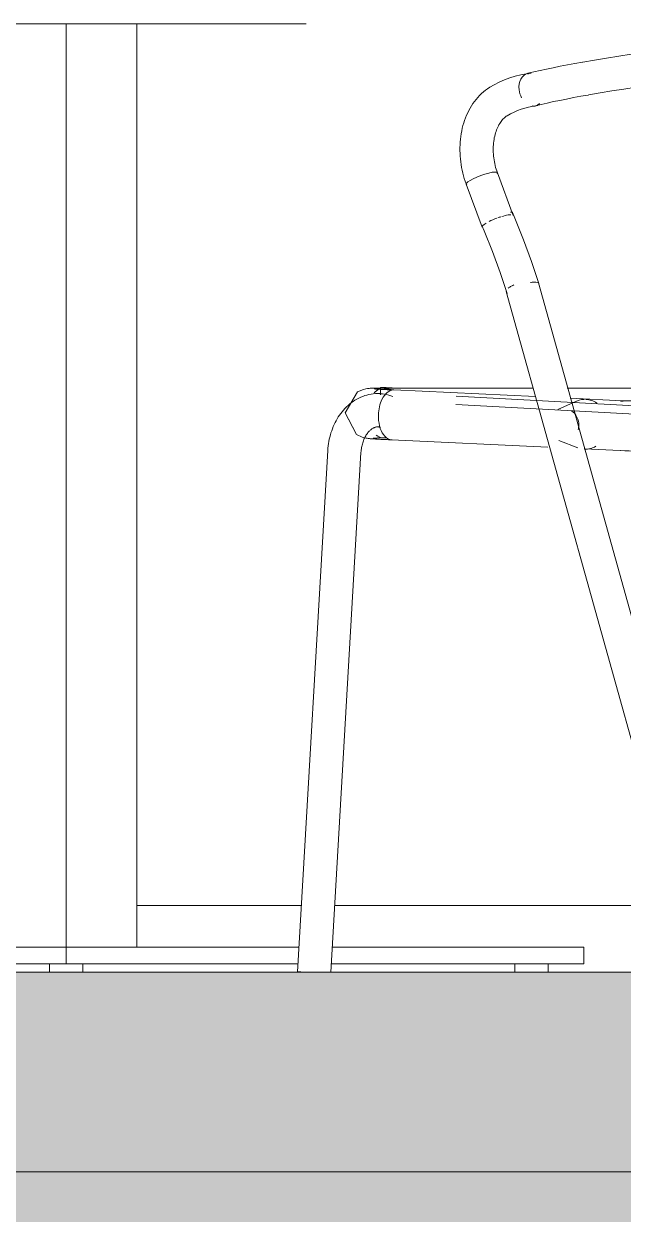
# Model space of a CAD drawing. Header units: inches. Extents: x -23565 to -21, y -324 to 853.
# Drawn here: x -18750.4 to -18732.39, y -7.28 to 28.5 of the extents above; entities that cross this region are included whole.
import ezdxf

# ---------------------------------------------------------------- set-up
doc = ezdxf.new("R2010")
doc.units = ezdxf.units.IN
doc.header["$MEASUREMENT"] = 0
doc.linetypes.add('Grid Line 1_2_', pattern=[0.875, 0.5, -0.125, 0.125, -0.125])
for name, color, linetype, lineweight in [('A-FLOR', 192, 'Continuous', 13), ('A-FLOR-LEVL', 51, 'Continuous', 9), ('A-FLOR-PATT', 8, 'Continuous', 25), ('A-GLAZ-CWMG', 51, 'Continuous', 13), ('C-TOPO', 7, 'Continuous', 13), ('I-FURN', 30, 'Continuous', 13)]:
    doc.layers.add(name, color=color, linetype=linetype, lineweight=lineweight)

# ---------------------------------------------------------------- blocks, each defined once
blk = doc.blocks.new('Struct_Xcel_Sports Complex_rvt-2-Building Section - East_West looking South _ Fitness Center')
at = {"layer": 'A-FLOR-PATT', "lineweight": 9}
h = blk.add_hatch(dxfattribs=at)
h.set_pattern_fill('FP_37', color=256, style=0, pattern_type=2)
h.set_pattern_definition([(50, (-33539.073, 67.247), (55.0854, -4.81984), [5.76, -63.36]), (355, (-33539.073, 67.247), (-10.6557, 57.76853), [4.608, -50.688]), (100.451, (-33534.483, 66.846), (44.42947, 52.94866), [4.895, -53.848]), (46.184, (-33539.07, 82.61), (81.96444, -12.71212), [8.64, -95.04]), (96.636, (-33532.24, 81.55), (71.7815, 74.8124), [7.343, -80.772]), (351.184, (-33539.07, 82.61), (71.78195, 74.81243), [6.912, -76.032]), (21, (-33531.393, 78.767), (45.84207, -30.92146), [5.76, -63.36]), (326, (-33531.393, 78.767), (18.68706, 55.69148), [4.608, -50.688]), (71.451, (-33527.573, 76.19), (64.5289, 24.7701), [4.895, -53.848]), (37.5, (-33539.073, 67.247), (0.933895, 25.566816), [2.534, -47.539, 2.534, -48.922, -50.88]), (37.5, (-33539.073, 67.247), (0.933895, 25.566816), [-101.53, 2.534, -48.346]), (7.5, (-33539.073, 67.247), (20.20404, 30.2913), [2.534, -26.803, 2.534, -46.387, -19.392]), (7.5, (-33539.073, 67.247), (20.20404, 30.2913), [-78.259, 2.534, -16.858]), (327.5, (-33556.2, 67.247), (40.997785, -1.732403), [2.534, -16.666, 2.534, -57.37, -79.488]), (327.5, (-33556.2, 67.247), (40.997785, -1.732403), [-79.104, 2.534, -76.954]), (317.5, (-33563.88, 67.247), (44.78888, 7.68784), [2.534, -22.426, 2.534, -37.248, -56.448]), (317.5, (-33563.88, 67.247), (44.78888, 7.68784), [-64.742, 2.534, -53.914])])
h.paths.add_polyline_path([(-25189.865, -6.32), (-25174.515, -6), (-22066.14, -6), (-22066.14, 0), (-25174.515, 0), (-25189.865, -0.32), (-25287.665, -0.32), (-25303.015, 0), (-26272.89, 0), (-26272.89, -6), (-25303.015, -6), (-25287.665, -6.32), (-25241, -6.32)], flags=0)
at = {"layer": 'A-FLOR', "color": 7}
for p, q in [((-25737.265, 0), (-26272.89, 0)), ((-26272.89, -6), (-25303.015, -6))]:
    blk.add_line(p, q, dxfattribs=at)
blk = doc.blocks.new('Falcon 7700 Series Pedestal Base - 36_ Square Top x 30_ - Wheelchair Height-460525-Building Section - East_West looking South _ Fitness Center')
at = {"layer": 'I-FURN', "color": 8, "lineweight": 9}
for p, q in [((-26200.207, 28.5), (-26199.793, 28.5)), ((-26197.378, 28.5), (-26199.793, 28.5)), ((-26198.585, 28.5), (-26198.585, 0.75)), ((-26197.378, 28.5), (-26196.964, 28.5)), ((-26193.884, 28.5), (-26196.964, 28.5)), ((-26196.464, 0.75), (-26196.464, 28.5)), ((-26193.884, 28.5), (-26193.668, 28.5)), ((-26193.668, 28.5), (-26193.884, 28.5)), ((-26191.378, 28.5), (-26193.668, 28.5)), ((-26205.578, 0.75), (-26198.585, 0.75)), ((-26198.585, 0.75), (-26191.592, 0.75)), ((-26198.585, 0.25), (-26198.585, 0.75)), ((-26190.603, 0.75), (-26183.029, 0.75)), ((-26183.029, 0.25), (-26183.029, 0.75)), ((-26198.585, 0.25), (-26205.548, 0.25)), ((-26199.085, 0.25), (-26199.085, 0)), ((-26199.085, 0.25), (-26199.085, 0)), ((-26191.622, 0.25), (-26198.585, 0.25)), ((-26198.085, 0), (-26198.085, 0.25)), ((-26198.085, 0), (-26198.085, 0.25)), ((-26183.029, 0.25), (-26190.632, 0.25)), ((-26185.107, 0.25), (-26185.107, 0)), ((-26184.107, 0), (-26184.107, 0.25))]:
    blk.add_line(p, q, dxfattribs=at)
blk = doc.blocks.new('HermanMiller_Collection_Air-Chair_SideChair_Arms - Arms-457867-Building Section - East_West looking South _ Fitness Center')
at = {"layer": 'I-FURN', "color": 8, "lineweight": 9}
for p, q in [((-26184.618, 27.021), (-26184.762, 27)), ((-26184.599, 26.014), (-26184.503, 26.027)), ((-26185.152, 22.742), (-26185.632, 24.026)), ((-26186.569, 23.678), (-26186.547, 23.661)), ((-26186.569, 23.677), (-26186.089, 22.392)), ((-26185.363, 20.451), (-26179.662, 0)), ((-26178.624, 0), (-26184.399, 20.719)), ((-26189.141, 17.565), (-26189.141, 17.347)), ((-26179.481, 17.552), (-26183.529, 17.551)), ((-26184.482, 17.296), (-26188.743, 17.496)), ((-26181.87, 17.173), (-26183.445, 17.247)), ((-26183.254, 17.157), (-26183.81, 16.908)), ((-26188.949, 16.052), (-26189.039, 16.052)), ((-26188.808, 15.997), (-26184.118, 15.777)), ((-26183.783, 15.972), (-26183.215, 15.754)), ((-26190.727, 15.676), (-26191.637, 0.011)), ((-26190.636, 0), (-26189.729, 15.618)), ((-26183.021, 15.726), (-26181.94, 15.675))]:
    blk.add_line(p, q, dxfattribs=at)
at = {"layer": 'I-FURN', "color": 8, "lineweight": 9, "flags": 128}
for points in [[(-26183.06, 27.348), (-26182.709, 27.409), (-26182.351, 27.468), (-26181.985, 27.527), (-26181.614, 27.585), (-26181.236, 27.642), (-26180.853, 27.698), (-26180.466, 27.753), (-26180.074, 27.806), (-26179.679, 27.858), (-26179.282, 27.909), (-26178.882, 27.958), (-26178.48, 28.005), (-26178.078, 28.051), (-26177.939, 28.066)], [(-26184.719, 27.012), (-26184.538, 27.054), (-26184.349, 27.096), (-26184.153, 27.138), (-26183.951, 27.18), (-26183.741, 27.222), (-26183.526, 27.263), (-26183.304, 27.304), (-26183.077, 27.345), (-26183.06, 27.348)], [(-26184.762, 27), (-26184.93, 26.968), (-26185.095, 26.926), (-26185.258, 26.874), (-26185.418, 26.814), (-26185.576, 26.744), (-26185.729, 26.666), (-26185.857, 26.592)], [(-26182.887, 26.363), (-26182.542, 26.423), (-26182.189, 26.482), (-26181.829, 26.54), (-26181.462, 26.597), (-26181.089, 26.653), (-26180.711, 26.708), (-26180.328, 26.762), (-26179.942, 26.815), (-26179.551, 26.867), (-26179.158, 26.917), (-26178.762, 26.965), (-26178.365, 27.012), (-26177.967, 27.057), (-26177.829, 27.072)], [(-26185.857, 26.592), (-26185.923, 26.55), (-26185.987, 26.504), (-26186.049, 26.455), (-26186.108, 26.402), (-26186.164, 26.348), (-26186.218, 26.29), (-26186.27, 26.23), (-26186.319, 26.167), (-26186.365, 26.102), (-26186.408, 26.036), (-26186.449, 25.967), (-26186.488, 25.896), (-26186.523, 25.824), (-26186.557, 25.75), (-26186.587, 25.675), (-26186.615, 25.598), (-26186.641, 25.52), (-26186.664, 25.441), (-26186.684, 25.361), (-26186.702, 25.28), (-26186.717, 25.197), (-26186.73, 25.115), (-26186.74, 25.031), (-26186.748, 24.947), (-26186.753, 24.863), (-26186.756, 24.778), (-26186.756, 24.693), (-26186.754, 24.607), (-26186.75, 24.522), (-26186.743, 24.437), (-26186.733, 24.352), (-26186.721, 24.267), (-26186.707, 24.182), (-26186.691, 24.098), (-26186.672, 24.015), (-26186.651, 23.932), (-26186.627, 23.85), (-26186.601, 23.768), (-26186.573, 23.688), (-26186.569, 23.678)], [(-26184.487, 26.039), (-26184.315, 26.079), (-26184.135, 26.119), (-26183.947, 26.16), (-26183.752, 26.2), (-26183.549, 26.24), (-26183.34, 26.281), (-26183.125, 26.321), (-26182.903, 26.36), (-26182.887, 26.363)], [(-26185.339, 25.737), (-26185.235, 25.796), (-26185.129, 25.849), (-26185.023, 25.895), (-26184.914, 25.935), (-26184.805, 25.969), (-26184.694, 25.996), (-26184.599, 26.014)], [(-26185.632, 24.025), (-26185.65, 24.078), (-26185.668, 24.132), (-26185.684, 24.186), (-26185.698, 24.242), (-26185.711, 24.298), (-26185.722, 24.354), (-26185.732, 24.411), (-26185.74, 24.468), (-26185.746, 24.525), (-26185.751, 24.582), (-26185.755, 24.639), (-26185.756, 24.696), (-26185.756, 24.752), (-26185.755, 24.808), (-26185.751, 24.863), (-26185.747, 24.917), (-26185.74, 24.971), (-26185.732, 25.023), (-26185.723, 25.074), (-26185.712, 25.124), (-26185.7, 25.173), (-26185.687, 25.22), (-26185.672, 25.266), (-26185.656, 25.31), (-26185.639, 25.352), (-26185.621, 25.393), (-26185.602, 25.431), (-26185.583, 25.468), (-26185.562, 25.502), (-26185.542, 25.535), (-26185.52, 25.565), (-26185.498, 25.594), (-26185.476, 25.62), (-26185.454, 25.644), (-26185.431, 25.666), (-26185.409, 25.686), (-26185.386, 25.704), (-26185.364, 25.721), (-26185.342, 25.735), (-26185.339, 25.737)], [(-26185.788, 24.038), (-26185.89, 24.016), (-26186.006, 23.984), (-26186.128, 23.942)], [(-26185.632, 24.025), (-26185.654, 24.042), (-26185.708, 24.046), (-26185.788, 24.038)], [(-26185.64, 23.995), (-26185.631, 24.024), (-26185.632, 24.025)], [(-26186.452, 23.793), (-26186.521, 23.747), (-26186.561, 23.708), (-26186.57, 23.679), (-26186.569, 23.678)], [(-26186.128, 23.942), (-26186.248, 23.894), (-26186.359, 23.844), (-26186.452, 23.793)], [(-26184.389, 20.698), (-26184.609, 21.355), (-26184.848, 22.009), (-26185.106, 22.66), (-26185.174, 22.826)], [(-26185.341, 20.394), (-26185.552, 21.025), (-26185.782, 21.653), (-26186.03, 22.279), (-26186.096, 22.438)], [(-26190.207, 16.809), (-26189.834, 17.439), (-26189.657, 17.514), (-26189.581, 17.532), (-26189.537, 17.538), (-26189.506, 17.542), (-26189.48, 17.544), (-26189.457, 17.546), (-26189.434, 17.547), (-26189.412, 17.548), (-26189.388, 17.549), (-26189.365, 17.55), (-26189.34, 17.55), (-26189.313, 17.551), (-26189.286, 17.551), (-26189.257, 17.552), (-26189.228, 17.552), (-26189.196, 17.552), (-26189.164, 17.552), (-26189.13, 17.552), (-26189.095, 17.552), (-26189.059, 17.552), (-26189.035, 17.552)], [(-26184.553, 17.551), (-26186.912, 17.55), (-26189.036, 17.552)], [(-26189.164, 17.385), (-26189.229, 17.387), (-26189.295, 17.385), (-26189.36, 17.38), (-26189.425, 17.371), (-26189.49, 17.359), (-26189.553, 17.343), (-26189.616, 17.325), (-26189.677, 17.303), (-26189.737, 17.278), (-26189.796, 17.25), (-26189.854, 17.22), (-26189.91, 17.187), (-26189.964, 17.152), (-26190.017, 17.114), (-26190.068, 17.074), (-26190.117, 17.031), (-26190.164, 16.987), (-26190.21, 16.941), (-26190.254, 16.893), (-26190.295, 16.843), (-26190.335, 16.791), (-26190.374, 16.738), (-26190.41, 16.684), (-26190.444, 16.628), (-26190.477, 16.571), (-26190.507, 16.513), (-26190.536, 16.453), (-26190.562, 16.393), (-26190.587, 16.332), (-26190.61, 16.269), (-26190.631, 16.206), (-26190.65, 16.143), (-26190.667, 16.078), (-26190.682, 16.013), (-26190.695, 15.948), (-26190.706, 15.882), (-26190.715, 15.815), (-26190.722, 15.749), (-26190.727, 15.682), (-26190.727, 15.676)], [(-26189.33, 17.526), (-26189.328, 17.526), (-26189.321, 17.526), (-26189.311, 17.525), (-26189.298, 17.523), (-26189.282, 17.522), (-26189.264, 17.521), (-26189.244, 17.52), (-26189.222, 17.518), (-26189.197, 17.517), (-26189.172, 17.515), (-26189.144, 17.514), (-26189.114, 17.512), (-26189.083, 17.51), (-26189.051, 17.509), (-26189.017, 17.507), (-26188.982, 17.506), (-26188.946, 17.504), (-26188.908, 17.502), (-26188.869, 17.501), (-26188.829, 17.499), (-26188.788, 17.498), (-26188.746, 17.496), (-26188.745, 17.496)], [(-26188.77, 17.298), (-26188.832, 17.321), (-26188.894, 17.34), (-26188.958, 17.356), (-26189.022, 17.369), (-26189.087, 17.378), (-26189.152, 17.384), (-26189.164, 17.385)], [(-26186.874, 17.307), (-26180.76, 16.983), (-26174.626, 17.005), (-26170.81, 17.193)], [(-26181.87, 17.173), (-26181.738, 17.167), (-26181.601, 17.161), (-26181.459, 17.155), (-26181.314, 17.149), (-26181.165, 17.143), (-26181.012, 17.137), (-26180.855, 17.132), (-26180.696, 17.126), (-26180.533, 17.12), (-26180.368, 17.115), (-26180.201, 17.109), (-26180.031, 17.104), (-26179.86, 17.098), (-26179.687, 17.093), (-26179.513, 17.088), (-26179.354, 17.084)], [(-26186.878, 17.056), (-26180.75, 16.732), (-26174.602, 16.755), (-26170.809, 16.943)], [(-26190.207, 16.809), (-26189.866, 16.16), (-26189.692, 16.077), (-26189.618, 16.056), (-26189.574, 16.047), (-26189.543, 16.042), (-26189.517, 16.038), (-26189.494, 16.035), (-26189.471, 16.033), (-26189.449, 16.031), (-26189.426, 16.029), (-26189.402, 16.027), (-26189.377, 16.025), (-26189.351, 16.023), (-26189.324, 16.022), (-26189.295, 16.02), (-26189.265, 16.018), (-26189.234, 16.016), (-26189.202, 16.014), (-26189.168, 16.013), (-26189.133, 16.011), (-26189.097, 16.009), (-26189.059, 16.008), (-26189.021, 16.006), (-26188.981, 16.004), (-26188.94, 16.002), (-26188.899, 16.001), (-26188.856, 15.999), (-26188.813, 15.998), (-26188.805, 15.997)], [(-26189.729, 15.618), (-26189.726, 15.655), (-26189.722, 15.692), (-26189.717, 15.729), (-26189.711, 15.765), (-26189.704, 15.801), (-26189.696, 15.836), (-26189.687, 15.871), (-26189.677, 15.905), (-26189.667, 15.938), (-26189.655, 15.97), (-26189.642, 16.002), (-26189.629, 16.032), (-26189.615, 16.061), (-26189.6, 16.09), (-26189.585, 16.117), (-26189.569, 16.142), (-26189.553, 16.167), (-26189.536, 16.19), (-26189.519, 16.212), (-26189.502, 16.233), (-26189.485, 16.252), (-26189.468, 16.269), (-26189.45, 16.286), (-26189.433, 16.3), (-26189.416, 16.314), (-26189.4, 16.326), (-26189.383, 16.337), (-26189.367, 16.347), (-26189.351, 16.355), (-26189.336, 16.362), (-26189.321, 16.368), (-26189.307, 16.373), (-26189.293, 16.378), (-26189.28, 16.381), (-26189.267, 16.383), (-26189.254, 16.385), (-26189.242, 16.386), (-26189.229, 16.387), (-26189.217, 16.386), (-26189.216, 16.386)], [(-26189.216, 16.386), (-26189.204, 16.385), (-26189.192, 16.384), (-26189.18, 16.381), (-26189.168, 16.378), (-26189.155, 16.375), (-26189.142, 16.37), (-26189.14, 16.369)], [(-26189.367, 16.048), (-26189.364, 16.049), (-26189.357, 16.049), (-26189.347, 16.049), (-26189.334, 16.05), (-26189.318, 16.05), (-26189.3, 16.051), (-26189.28, 16.051), (-26189.258, 16.051), (-26189.234, 16.052), (-26189.208, 16.052), (-26189.18, 16.052), (-26189.15, 16.052), (-26189.119, 16.052), (-26189.087, 16.052), (-26189.053, 16.052), (-26189.039, 16.052)], [(-26181.94, 15.675), (-26181.805, 15.669), (-26181.666, 15.663), (-26181.522, 15.657), (-26181.375, 15.65), (-26181.223, 15.644), (-26181.068, 15.638), (-26180.91, 15.633), (-26180.749, 15.627), (-26180.585, 15.621), (-26180.418, 15.615), (-26180.249, 15.61), (-26180.078, 15.604), (-26179.905, 15.599), (-26179.731, 15.594), (-26179.555, 15.589), (-26179.395, 15.585)]]:
    blk.add_lwpolyline(points, dxfattribs=at)
at = {"layer": 'I-FURN', "color": 8, "lineweight": 9}
for centre, major_axis, ratio, start_param, end_param in [((-26184.603, 26.525), (-0.116, 0.486), 0.74611, 0, 1.405643), ((-26184.56, 26.524), (-0.057, 0.497), 0.711436, 0.034696, 0.296495), ((-26184.56, 26.524), (-0.057, 0.497), 0.711436, 0, 0.034696), ((-26184.603, 26.525), (-0.116, 0.486), 0.74611, 1.405643, 1.929241), ((-26184.56, 26.524), (-0.057, 0.497), 0.711436, 2.914489, 3.176288), ((-26184.56, 26.524), (-0.057, 0.497), 0.711436, 3.176288, 3.438088), ((-26184.603, 26.525), (-0.116, 0.486), 0.74611, 3.238238, 3.500038), ((-26185.621, 22.567), (0.468, 0.175), 0.191458, 1.558762, 2.082361), ((-26185.621, 22.567), (0.468, 0.175), 0.191458, 1.296963, 1.500905), ((-26185.621, 22.567), (0.468, 0.175), 0.191458, 0.773364, 1.237776), ((-26185.621, 22.567), (0.468, 0.175), 0.191458, 0.511565, 0.773364), ((-26185.635, 22.632), (0.461, 0.194), 0.144221, 6.220526, 6.744124), ((-26185.621, 22.567), (0.468, 0.175), 0.191458, 2.34416, 3.141593), ((-26184.881, 20.585), (0.482, 0.134), 0.301377, 2.306833, 2.568633), ((-26184.881, 20.585), (0.482, 0.134), 0.301377, 2.051225, 2.306833), ((-26184.865, 20.546), (0.476, 0.152), 0.239355, 0.740351, 1.000511), ((-26184.865, 20.546), (0.476, 0.152), 0.239355, 6.237561, 7.02296), ((-26182.995, 16.463), (-0.021, 0.75), 0.90616, 0.008192, 0.465217), ((-26182.995, 16.463), (-0.021, 0.75), 0.90616, 5.701205, 6.224803), ((-26183.637, 16.444), (-0.014, 0.5), 0.90616, 4.654007, 5.701205), ((-26183.637, 16.444), (-0.014, 0.5), 0.90616, 4.392208, 4.654007), ((-26182.995, 16.463), (-0.021, 0.75), 0.90616, 3.358196, 3.60681), ((-26182.995, 16.463), (-0.021, 0.75), 0.90616, 3.083211, 3.34501), ((-26191.138, -0.018), (-0.499, 0.029), 0.004932, 0.057933, 0.843331)]:
    blk.add_ellipse(centre, major_axis=major_axis, ratio=ratio, start_param=start_param, end_param=end_param, dxfattribs=at)
for points in [[(-26189.336, 17.405), (-26189.29, 17.455), (-26189.188, 17.532), (-26189.075, 17.555), (-26189.019, 17.552)], [(-26188.725, 17.55), (-26188.822, 17.557), (-26188.989, 17.568), (-26189.133, 17.572), (-26189.155, 17.562), (-26189.051, 17.541), (-26188.907, 17.521), (-26188.82, 17.51)], [(-26189.019, 17.552), (-26188.981, 17.55), (-26188.943, 17.541), (-26188.907, 17.527)], [(-26189.056, 16.053), (-26189.13, 16.057), (-26189.205, 16.086), (-26189.271, 16.138)], [(-26189.039, 16.052), (-26189.044, 16.052), (-26189.05, 16.052), (-26189.056, 16.053)]]:
    blk.add_open_spline(points, degree=3, dxfattribs=at)
for points, knots in [([(-26188.757, 17.496), (-26188.819, 17.495), (-26188.947, 17.444), (-26189.096, 17.246), (-26189.183, 16.995), (-26189.204, 16.826), (-26189.206, 16.742)], [0, 0, 0, 0, 0.285714, 0.571429, 0.785714, 1, 1, 1, 1]), ([(-26181.93, 17.162), (-26181.82, 17.164), (-26181.521, 17.169), (-26181.004, 17.177), (-26180.374, 17.186), (-26179.937, 17.192), (-26179.715, 17.195)], [-0.9023044, -0.9023044, -0.9023044, -0.9023044, -0.75, -0.5, -0.25, 0, 0, 0, 0]), ([(-26189.206, 16.742), (-26189.208, 16.629), (-26189.184, 16.404), (-26189.074, 16.158), (-26188.934, 16.023), (-26188.84, 15.997), (-26188.794, 15.997)], [0, 0, 0, 0, 0.285714, 0.571429, 0.785714, 1, 1, 1, 1])]:
    blk.add_open_spline(points, degree=3, knots=knots, dxfattribs=at)
blk = doc.blocks.new('HermanMiller_Collection_Air-Chair_SideChair_Arms - Arms-V29-Building Section - East_West looking South _ Fitness Center')
at = {"layer": 'I-FURN', "color": 8, "lineweight": 9}
for p, q in [((-26184.618, 27.021), (-26184.762, 27)), ((-26182.887, 26.363), (-26182.542, 26.423)), ((-26185.339, 25.737), (-26185.235, 25.796)), ((-26185.654, 24.042), (-26185.632, 24.025)), ((-26185.152, 22.742), (-26185.631, 24.025)), ((-26186.57, 23.678), (-26186.089, 22.392)), ((-26186.547, 23.661), (-26186.569, 23.678)), ((-26189.141, 17.563), (-26189.141, 17.459)), ((-26184.553, 17.551), (-26186.871, 17.55)), ((-26181.82, 17.552), (-26183.529, 17.551))]:
    blk.add_line(p, q, dxfattribs=at)
at = {"layer": 'I-FURN', "color": 8, "lineweight": 9, "flags": 128}
for points in [[(-26183.06, 27.348), (-26182.709, 27.409), (-26182.351, 27.468), (-26181.985, 27.527), (-26181.614, 27.585), (-26181.236, 27.642), (-26180.853, 27.698), (-26180.466, 27.753), (-26180.074, 27.806), (-26179.731, 27.851)], [(-26184.719, 27.012), (-26184.538, 27.054), (-26184.349, 27.096), (-26184.153, 27.138), (-26183.951, 27.18), (-26183.741, 27.222), (-26183.526, 27.263), (-26183.304, 27.304), (-26183.077, 27.345), (-26183.06, 27.348)], [(-26184.762, 27), (-26184.93, 26.968), (-26185.095, 26.926), (-26185.258, 26.874), (-26185.418, 26.814), (-26185.576, 26.744), (-26185.729, 26.666), (-26185.857, 26.592)], [(-26185.987, 26.504), (-26186.049, 26.455), (-26186.108, 26.402), (-26186.164, 26.348), (-26186.218, 26.29), (-26186.27, 26.23), (-26186.319, 26.167), (-26186.365, 26.102), (-26186.408, 26.036), (-26186.449, 25.967), (-26186.488, 25.896), (-26186.523, 25.824), (-26186.557, 25.75), (-26186.587, 25.675), (-26186.615, 25.598), (-26186.641, 25.52), (-26186.664, 25.441), (-26186.684, 25.361), (-26186.702, 25.28), (-26186.717, 25.197), (-26186.73, 25.115), (-26186.74, 25.031), (-26186.748, 24.947), (-26186.753, 24.863), (-26186.756, 24.778), (-26186.756, 24.693), (-26186.754, 24.607), (-26186.75, 24.522), (-26186.743, 24.437), (-26186.733, 24.352), (-26186.721, 24.267), (-26186.707, 24.182), (-26186.691, 24.098), (-26186.672, 24.015), (-26186.651, 23.932), (-26186.627, 23.85), (-26186.601, 23.768), (-26186.573, 23.688), (-26186.569, 23.678)], [(-26184.422, 26.054), (-26184.315, 26.079), (-26184.135, 26.119), (-26183.947, 26.16), (-26183.752, 26.2), (-26183.549, 26.24), (-26183.34, 26.281), (-26183.125, 26.321), (-26182.903, 26.36)], [(-26185.632, 24.025), (-26185.65, 24.078), (-26185.668, 24.132), (-26185.684, 24.186), (-26185.698, 24.242), (-26185.711, 24.298), (-26185.722, 24.354), (-26185.732, 24.411), (-26185.74, 24.468), (-26185.746, 24.525), (-26185.751, 24.582), (-26185.755, 24.639), (-26185.756, 24.696), (-26185.756, 24.752), (-26185.755, 24.808), (-26185.751, 24.863), (-26185.747, 24.917), (-26185.74, 24.971), (-26185.732, 25.023), (-26185.723, 25.074), (-26185.712, 25.124), (-26185.7, 25.173), (-26185.687, 25.22), (-26185.672, 25.266), (-26185.656, 25.31), (-26185.639, 25.352), (-26185.621, 25.393), (-26185.602, 25.431), (-26185.583, 25.468), (-26185.562, 25.502), (-26185.542, 25.535), (-26185.52, 25.565), (-26185.498, 25.594), (-26185.476, 25.62), (-26185.454, 25.644), (-26185.431, 25.666), (-26185.409, 25.686), (-26185.386, 25.704), (-26185.364, 25.721), (-26185.342, 25.735)], [(-26185.632, 24.025), (-26185.631, 24.024), (-26185.64, 23.995)], [(-26186.569, 23.678), (-26186.57, 23.679), (-26186.561, 23.708)], [(-26184.389, 20.698), (-26184.609, 21.355), (-26184.848, 22.009), (-26185.106, 22.66), (-26185.174, 22.826)], [(-26190.207, 16.809), (-26189.834, 17.439), (-26189.657, 17.514), (-26189.581, 17.532), (-26189.537, 17.538), (-26189.506, 17.542), (-26189.48, 17.544), (-26189.457, 17.546), (-26189.434, 17.547), (-26189.412, 17.548), (-26189.388, 17.549), (-26189.365, 17.55), (-26189.34, 17.55), (-26189.313, 17.551), (-26189.286, 17.551), (-26189.257, 17.552), (-26189.228, 17.552), (-26189.196, 17.552), (-26189.164, 17.552), (-26189.13, 17.552), (-26189.095, 17.552), (-26189.085, 17.552)], [(-26189.33, 17.526), (-26189.328, 17.526), (-26189.321, 17.526), (-26189.311, 17.525), (-26189.298, 17.523), (-26189.282, 17.522), (-26189.264, 17.521), (-26189.244, 17.52), (-26189.222, 17.518)], [(-26190.068, 17.074), (-26190.117, 17.031), (-26190.164, 16.987), (-26190.21, 16.941), (-26190.254, 16.893), (-26190.295, 16.843), (-26190.335, 16.791), (-26190.374, 16.738), (-26190.41, 16.684), (-26190.444, 16.628), (-26190.477, 16.571), (-26190.507, 16.513), (-26190.536, 16.453), (-26190.562, 16.393), (-26190.587, 16.332), (-26190.61, 16.269), (-26190.631, 16.206), (-26190.65, 16.143), (-26190.667, 16.078), (-26190.682, 16.013), (-26190.695, 15.948), (-26190.706, 15.882), (-26190.715, 15.815), (-26190.722, 15.749), (-26190.727, 15.682), (-26190.727, 15.676)], [(-26190.106, 16.615), (-26189.866, 16.16), (-26189.692, 16.077), (-26189.618, 16.056), (-26189.574, 16.047), (-26189.543, 16.042), (-26189.517, 16.038), (-26189.494, 16.035), (-26189.471, 16.033), (-26189.449, 16.031), (-26189.426, 16.029), (-26189.402, 16.027), (-26189.377, 16.025), (-26189.351, 16.023), (-26189.324, 16.022), (-26189.295, 16.02), (-26189.265, 16.018), (-26189.234, 16.016), (-26189.202, 16.014), (-26189.168, 16.013), (-26189.133, 16.011), (-26189.097, 16.009), (-26189.059, 16.008), (-26189.021, 16.006), (-26188.981, 16.004), (-26188.94, 16.002), (-26188.899, 16.001)], [(-26189.729, 15.618), (-26189.726, 15.655), (-26189.722, 15.692), (-26189.717, 15.729), (-26189.711, 15.765), (-26189.704, 15.801), (-26189.696, 15.836), (-26189.687, 15.871), (-26189.677, 15.905), (-26189.667, 15.938), (-26189.655, 15.97), (-26189.642, 16.002), (-26189.629, 16.032), (-26189.615, 16.061), (-26189.6, 16.09), (-26189.585, 16.117), (-26189.569, 16.142), (-26189.553, 16.167), (-26189.536, 16.19)], [(-26189.367, 16.048), (-26189.364, 16.049), (-26189.357, 16.049), (-26189.347, 16.049), (-26189.334, 16.05), (-26189.318, 16.05), (-26189.3, 16.051), (-26189.28, 16.051), (-26189.258, 16.051), (-26189.234, 16.052), (-26189.208, 16.052), (-26189.18, 16.052), (-26189.15, 16.052), (-26189.119, 16.052), (-26189.087, 16.052)], [(-26181.925, 15.674), (-26181.805, 15.669), (-26181.666, 15.663), (-26181.522, 15.657), (-26181.375, 15.65), (-26181.223, 15.644), (-26181.068, 15.638), (-26180.91, 15.633), (-26180.749, 15.627), (-26180.585, 15.621), (-26180.418, 15.615), (-26180.249, 15.61), (-26180.078, 15.604), (-26179.905, 15.599), (-26179.731, 15.594), (-26179.555, 15.589), (-26179.395, 15.585)]]:
    blk.add_lwpolyline(points, dxfattribs=at)
at = {"layer": 'I-FURN', "color": 8, "lineweight": 9}
for centre, major_axis, ratio, start_param, end_param in [((-26184.603, 26.525), (-0.116, 0.486), 0.74611, 0, 0.096646), ((-26184.56, 26.524), (-0.057, 0.497), 0.711436, 3.176288, 3.438088), ((-26185.635, 22.632), (0.461, 0.194), 0.144221, 6.220526, 6.482325), ((-26185.621, 22.567), (0.468, 0.175), 0.191458, 3.129558, 3.141593)]:
    blk.add_ellipse(centre, major_axis=major_axis, ratio=ratio, start_param=start_param, end_param=end_param, dxfattribs=at)
blk.add_open_spline([(-26189.134, 17.558), (-26189.147, 17.563), (-26189.133, 17.57), (-26189.003, 17.567), (-26188.855, 17.557), (-26188.788, 17.552)], degree=3, knots=[-0.6, -0.6, -0.6, -0.6, -0.4, -0.2, -0.0471349, -0.0471349, -0.0471349, -0.0471349], dxfattribs=at)
blk = doc.blocks.new('Rectangular Mullion - Exterior 2_ x 4_5_-V30-Building Section - East_West looking South _ Fitness Center')
at = {"layer": 'A-GLAZ-CWMG', "color": 8, "lineweight": 9}
for p, q in [((-26196.464, 2), (-26191.518, 2)), ((-26190.521, 2), (-26180.218, 2))]:
    blk.add_line(p, q, dxfattribs=at)

msp = doc.modelspace()

# ---------------------------------------------------------------- hatches: boundary and pattern name
at = {"layer": 'C-TOPO', "lineweight": 9}
h = msp.add_hatch(dxfattribs=at)
h.set_pattern_fill('FP_14', color=8, style=0, pattern_type=2)
h.set_pattern_definition([(0, (-33539.073, 67.247), (48, 48), [48, -48]), (0, (-33539.073, 85.247), (48, 48), [48, -48]), (0, (-33539.073, 103.247), (48, 48), [48, -48]), (90, (-33533.073, 109.247), (-48, 48), [48, -48]), (90, (-33515.073, 109.247), (-48, 48), [48, -48]), (90, (-33497.073, 109.247), (-48, 48), [48, -48])])
h.paths.add_polyline_path([(-18914.5059, -79.828), (-14608.678, -79.828), (-14608.678, -48), (-14621.678, -48), (-14621.678, -36), (-14616.678, -36), (-14616.678, -6), (-17725.053, -6), (-17740.9099, -6.3304), (-17838.2027, -6.3198), (-17857.678, -6), (-17857.678, -12), (-17938.803, -12), (-17938.803, -6), (-18206.053, -6), (-18206.053, -12), (-18287.803, -12), (-18287.803, -6), (-18823.428, -6), (-18823.428, -36), (-18820.428, -36), (-18820.428, -48), (-18838.428, -48), (-18838.428, -36), (-18837.428, -35.9761), (-18837.428, 0), (-18914.5059, 0), (-18914.5059, -6.9555)], flags=0)
h.paths.add_polyline_path([(-17838.2027, -0.3198), (-17740.4032, -0.3198), (-17725.3655, 0), (-17853.4905, -0.0013)], flags=0)

# ---------------------------------------------------------------- linework, layer by layer
at = {"layer": 'A-FLOR-LEVL', "linetype": 'Grid Line 1_2_'}
msp.add_line((-19107.8614, 0), (-13619.1012, 0), dxfattribs=at)

# ---------------------------------------------------------------- block references
at = {"color": 250, "lineweight": 5}
msp.add_blockref('Struct_Xcel_Sports Complex_rvt-2-Building Section - East_West looking South _ Fitness Center', (7449.4623, 0), dxfattribs=at)
at = {"layer": 'A-GLAZ-CWMG', "color": 8, "lineweight": 9}
msp.add_blockref('Rectangular Mullion - Exterior 2_ x 4_5_-V30-Building Section - East_West looking South _ Fitness Center', (7449.4623, 0), dxfattribs=at)
at = {"layer": 'I-FURN', "color": 8, "lineweight": 9}
for name in ['Falcon 7700 Series Pedestal Base - 36_ Square Top x 30_ - Wheelchair Height-460525-Building Section - East_West looking South _ Fitness Center', 'HermanMiller_Collection_Air-Chair_SideChair_Arms - Arms-457867-Building Section - East_West looking South _ Fitness Center', 'HermanMiller_Collection_Air-Chair_SideChair_Arms - Arms-V29-Building Section - East_West looking South _ Fitness Center']:
    msp.add_blockref(name, (7449.4623, 0), dxfattribs=at)

doc.saveas('drawing.dxf')
